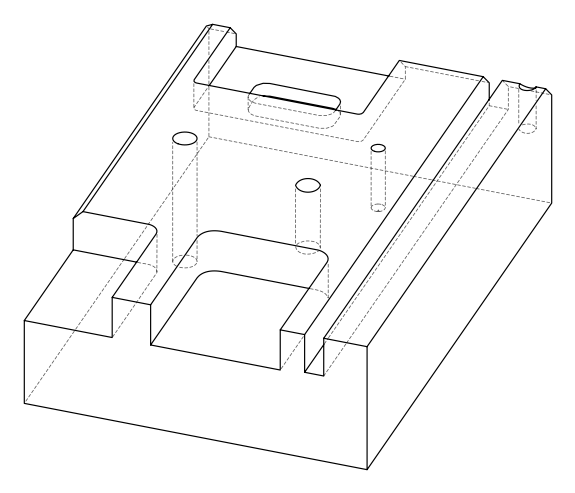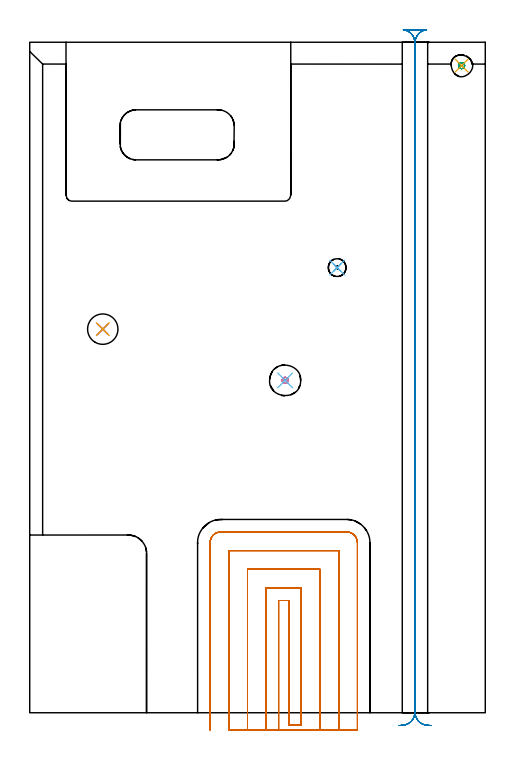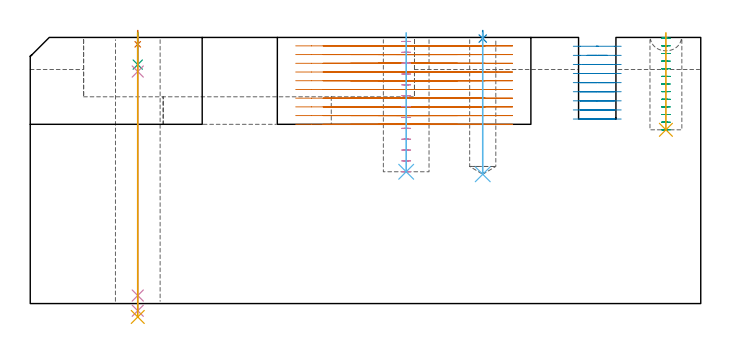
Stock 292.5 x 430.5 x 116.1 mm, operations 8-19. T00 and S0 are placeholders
(PLAN: 19 operations, 12 tool changes, 280.3 min)
(1 AREA_MILL | FG_CHAMFER_SURFACE | UGT0205_001 | 3.17 min | 8391 mm3)
(2 AREA_MILL_1 | FG_CHAMFER_SURFACE_1 | UGT0205_001 | 1.15 min | 2972 mm3)
(3 AREA_MILL_2 | FG_CHAMFER_SURFACE_2 | UGT0205_001 | 1.84 min | 4203 mm3)
(4 AREA_MILL_3 | FG_CHAMFER_SURFACE_3 | UGT0205_001 | 7.6 min | 10681 mm3)
(5 MILL_CORNER_NOTCH_RECTANGULAR | CORNER_NOTCH_RECTANGULAR | NXT0201_012 | Follow Part, ap 4, ae 75% | 19.04 min | 323113 mm3)
(6 MILL_RECTANGULAR_POCKET | POCKET_RECTANGULAR_STRAIGHT | NXT0201_012 | Follow Part, ap 4, ae 75% | 5.77 min | 85751 mm3)
(7 MILL_SLOT | SLOT_PARTIAL_RECTANGULAR | NXT0201_008 | Follow Part, ap 1.5, ae 75% | 188.06 min | 321116 mm3)
(8 MILL_SLOT_1 | SLOT_PARTIAL_RECTANGULAR_1 | NXT0201_012 | Follow Part, ap 4, ae 75% | 33.08 min | 516604 mm3)
(9 MILL_RECTANGULAR_SLOT | SLOT_RECTANGULAR | NXT0201_012 | Follow Part, ap 4, ae 75% | 16.76 min | 248545 mm3)
(10 MILL_BLIND_HOLE_FROM_SOLID_MATERIAL | STEP1POCKET | UGT0201_128 | Spiral | 1.03 min | 5975 mm3)
(11 MILL_BLIND_HOLE_FROM_SOLID_MATERIAL_1 | STEP1POCKET_2 | NXT0201_012 | Spiral | 0.97 min | 18246 mm3)
(12 BORE_BLIND_HOLE | STEP1POCKET | UGT0332_073 | 0.17 min | 0 mm3)
(13 BORE_BLIND_HOLE_1 | STEP1POCKET_2 | UGT0332_076 | 0.24 min | 0 mm3)
(14 SPOT_DRILL | STEP1HOLE | NXT0321_9005460120000 | 0.05 min | 153 mm3)
(15 SPOT_DRILL_1 | STEP1POCKET_1 | NXT0321_9005460120000 | 0.03 min | 36 mm3)
(16 DRILL_BLIND_HOLE_INTO_CENTER | STEP1HOLE | UGT0301_198 | 0.06 min | 440 mm3)
(17 GUN_DRILL_THROUGH_HOLE | STEP1HOLE | UGT0307_003 | 0.57 min | 4015 mm3)
(18 SPADE_DRILL_TO_ENLARGE_THROUGH_HOLE | STEP1HOLE | UGT0306_010 | 0.5 min | 30012 mm3)
(19 DRILL_BLIND_HOLE_INTO_CENTER_1 | STEP1POCKET_1 | UGT0301_225 | 0.25 min | 5891 mm3)
(TOOL UGT0205_001 | Chamfer Mill 20 x 3 x 45 deg. | D20 FL50 Z2)
(TOOL NXT0201_012 | ENDMILL 16mm [2P460-1600-NA 1630] | D16 FL38 Z6)
(TOOL NXT0201_008 | ENDMILL 6mm [2P460-0600-NA 1630] | D6 FL26 Z6)
(TOOL UGT0201_128 | Carbide End Mill 10.0 | D10 FL15 Z4)
(TOOL UGT0332_073 | 13.8 mm Rough Boring Bar | D13.8)
(TOOL UGT0332_076 | 19.75 mm Rough Boring Bar | D19.75)
(TOOL NXT0321_9005460120000 | NC Spot Drill, 142deg, 12mm, Carbide, Uncoated | D12 PA142 FL30 Z2)
(TOOL UGT0301_198 | Twist Drill 7.9 mm | D7.9 PA118 FL73 Z2)
(TOOL UGT0307_003 | Gun Drill 7 mm | D7 PA130 FL24 Z1)
(TOOL UGT0306_010 | Spade Drill 19.5mm | D19.5 PA132 FL10 Z2)
(TOOL UGT0301_225 | Twist Drill 11.4 mm | D11.4 PA118 FL92 Z2)
(OP 8 MILL_SLOT_1)
G17 G21 G94 G90
T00 M6
G54
G17 G0 G90 X159.8 Y-11. S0 M3
G43 Z126.224 H1
Z112.421
G94 G1 Y-8. F250.
Y72.1 F500.
X166.4
Y-8.
X174.4
Y80.1
X151.8
Y-8.
Y-11. F250.
X186.4
Y-8.
Y92.1 F500.
X139.8
Y-8.
Y-11. F250.
X198.4
Y-8.
Y104.1 F500.
X127.8
Y-8.
Y-11. F250.
X210.4
Y-8.
Y109.2 F500.
G3 X203.5 Y116.1 R6.9
G1 X122.7
G3 X115.8 Y109.2 R6.9
G1 Y-8.
Y-11. F250.
G0 X159.8 Z108.619
G1 Y-8.
Y72.1 F500.
X166.4
Y-8.
X174.4
Y80.1
X151.8
Y-8.
Y-11. F250.
X186.4
Y-8.
Y92.1 F500.
X139.8
Y-8.
Y-11. F250.
X198.4
Y-8.
Y104.1 F500.
X127.8
Y-8.
Y-11. F250.
X210.4
Y-8.
Y109.2 F500.
G3 X203.5 Y116.1 R6.9
G1 X122.7
G3 X115.8 Y109.2 R6.9
G1 Y-8.
Y-11. F250.
G0 X159.8 Z104.816
G1 Y-8.
Y72.1 F500.
X166.4
Y-8.
X174.4
Y80.1
X151.8
Y-8.
Y-11. F250.
X186.4
Y-8.
Y92.1 F500.
X139.8
Y-8.
Y-11. F250.
X198.4
Y-8.
Y104.1 F500.
X127.8
Y-8.
Y-11. F250.
X210.4
Y-8.
Y109.2 F500.
G3 X203.5 Y116.1 R6.9
G1 X122.7
G3 X115.8 Y109.2 R6.9
G1 Y-8.
Y-11. F250.
G0 X159.8 Z101.014
G1 Y-8.
Y72.1 F500.
X166.4
Y-8.
X174.4
Y80.1
X151.8
Y-8.
Y-11. F250.
X186.4
Y-8.
Y92.1 F500.
X139.8
Y-8.
Y-11. F250.
X198.4
Y-8.
Y104.1 F500.
X127.8
Y-8.
Y-11. F250.
X210.4
Y-8.
Y109.2 F500.
G3 X203.5 Y116.1 R6.9
G1 X122.7
G3 X115.8 Y109.2 R6.9
G1 Y-8.
Y-11. F250.
G0 X159.8 Z97.212
G1 Y-8.
Y72.1 F500.
X166.4
Y-8.
X174.4
Y80.1
X151.8
Y-8.
Y-11. F250.
X186.4
Y-8.
Y92.1 F500.
X139.8
Y-8.
Y-11. F250.
X198.4
Y-8.
Y104.1 F500.
X127.8
Y-8.
Y-11. F250.
X210.4
Y-8.
Y109.2 F500.
G3 X203.5 Y116.1 R6.9
G1 X122.7
G3 X115.8 Y109.2 R6.9
G1 Y-8.
Y-11. F250.
G0 X159.8 Z93.409
G1 Y-8.
Y72.1 F500.
X166.4
Y-8.
X174.4
Y80.1
X151.8
Y-8.
Y-11. F250.
X186.4
Y-8.
Y92.1 F500.
X139.8
Y-8.
Y-11. F250.
X198.4
Y-8.
Y104.1 F500.
X127.8
Y-8.
Y-11. F250.
X210.4
Y-8.
Y109.2 F500.
G3 X203.5 Y116.1 R6.9
G1 X122.7
G3 X115.8 Y109.2 R6.9
G1 Y-8.
Y-11. F250.
G0 X159.8 Z89.607
G1 Y-8.
Y72.1 F500.
X166.4
Y-8.
X174.4
Y80.1
X151.8
Y-8.
Y-11. F250.
X186.4
Y-8.
Y92.1 F500.
X139.8
Y-8.
Y-11. F250.
X198.4
Y-8.
Y104.1 F500.
X127.8
Y-8.
Y-11. F250.
X210.4
Y-8.
Y109.2 F500.
G3 X203.5 Y116.1 R6.9
G1 X122.7
G3 X115.8 Y109.2 R6.9
G1 Y-8.
Y-11. F250.
G0 X159.8 Z85.805
G1 Y-8.
Y72.1 F500.
X166.4
Y-8.
X174.4
Y80.1
X151.8
Y-8.
Y-11. F250.
X186.4
Y-8.
Y92.1 F500.
X139.8
Y-8.
Y-11. F250.
X198.4
Y-8.
Y104.1 F500.
X127.8
Y-8.
Y-11. F250.
X210.4
Y-8.
Y109.2 F500.
G3 X203.5 Y116.1 R6.9
G1 X122.7
G3 X115.8 Y109.2 R6.9
G1 Y-8.
Y-11. F250.
G0 X159.8 Z82.002
G1 Y-8.
Y72.1 F500.
X166.4
Y-8.
X174.4
Y80.1
X151.8
Y-8.
Y-11. F250.
X186.4
Y-8.
Y92.1 F500.
X139.8
Y-8.
Y-11. F250.
X198.4
Y-8.
Y104.1 F500.
X127.8
Y-8.
Y-11. F250.
X210.4
Y-8.
Y109.2 F500.
G3 X203.5 Y116.1 R6.9
G1 X122.7
G3 X115.8 Y109.2 R6.9
G1 Y-8.
Y-11. F250.
G0 X159.8 Z78.2
G1 Y-8.
Y72.1 F500.
X166.4
Y-8.
X174.4
Y80.1
X151.8
Y-8.
Y-11. F250.
X186.4
Y-8.
Y92.1 F500.
X139.8
Y-8.
Y-11. F250.
X198.4
Y-8.
Y104.1 F500.
X127.8
Y-8.
Y-11. F250.
X210.4
Y-8.
Y109.2 F500.
G3 X203.5 Y116.1 R6.9
G1 X122.7
G3 X115.8 Y109.2 R6.9
G1 Y-8.
Y-11. F250.
G0 Z126.224
M5
M2
(OP 9 MILL_RECTANGULAR_SLOT)
G17 G21 G94 G90
T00 M6
G54
G17 G0 G90 X257.797 Y-8.23 S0 M3
G43 Z126.224 H1
Z112.254
G94 G1 X254.808 Y-7.97 F250.
G2 X247.5 Y0. R8. F500.
G1 Y430.5
G2 X247.761 Y432.527 R8.
G3 X246.939 Y432.527 R8.
G2 X247.2 Y430.5 R8.
G1 Y0.
G2 X239.892 Y-7.97 R8.
G1 X236.903 Y-8.23 F250.
G0 X257.797 Z108.285
G1 X254.808 Y-7.97
G2 X247.5 Y0. R8. F500.
G1 Y430.5
G2 X251.736 Y437.559 R8.
G3 X247.972 Y438.5 R8.
G1 X246.761
G3 X242.98 Y437.55 R8.
G2 X247.2 Y430.5 R8.
G1 Y0.
G2 X239.892 Y-7.97 R8.
G1 X236.903 Y-8.23 F250.
G0 X257.797 Z104.316
G1 X254.808 Y-7.97
G2 X247.5 Y0. R8. F500.
G1 Y430.5
G2 X253.709 Y438.297 R8.
G1 X253.715 Y438.326
G3 X252.057 Y438.5 R8.
G1 X242.658
G3 X240.992 Y438.325 R8.
G1 X240.998 Y438.295
G2 X247.2 Y430.5 R8.
G1 Y0.
G2 X239.892 Y-7.97 R8.
G1 X236.903 Y-8.23 F250.
G0 X257.797 Z100.346
G1 X254.808 Y-7.97
G2 X247.5 Y0. R8. F500.
G1 Y430.5
G2 X254.808 Y438.47 R8.
G1 Y438.5
X239.892
Y438.47
G2 X247.2 Y430.5 R8.
G1 Y0.
G2 X239.892 Y-7.97 R8.
G1 X236.903 Y-8.23 F250.
G0 X257.797 Z96.377
G1 X254.808 Y-7.97
G2 X247.5 Y0. R8. F500.
G1 Y430.5
G2 X254.808 Y438.47 R8.
G1 Y438.5
X239.892
Y438.47
G2 X247.2 Y430.5 R8.
G1 Y0.
G2 X239.892 Y-7.97 R8.
G1 X236.903 Y-8.23 F250.
G0 X257.797 Z92.408
G1 X254.808 Y-7.97
G2 X247.5 Y0. R8. F500.
G1 Y430.5
G2 X254.808 Y438.47 R8.
G1 Y438.5
X239.892
Y438.47
G2 X247.2 Y430.5 R8.
G1 Y0.
G2 X239.892 Y-7.97 R8.
G1 X236.903 Y-8.23 F250.
G0 X257.797 Z88.439
G1 X254.808 Y-7.97
G2 X247.5 Y0. R8. F500.
G1 Y430.5
G2 X254.808 Y438.47 R8.
G1 Y438.5
X239.892
Y438.47
G2 X247.2 Y430.5 R8.
G1 Y0.
G2 X239.892 Y-7.97 R8.
G1 X236.903 Y-8.23 F250.
G0 X257.797 Z84.469
G1 X254.808 Y-7.97
G2 X247.5 Y0. R8. F500.
G1 Y430.5
G2 X254.808 Y438.47 R8.
G1 Y438.5
X239.892
Y438.47
G2 X247.2 Y430.5 R8.
G1 Y0.
G2 X239.892 Y-7.97 R8.
G1 X236.903 Y-8.23 F250.
G0 X257.797 Z80.5
G1 X254.808 Y-7.97
G2 X247.5 Y0. R8. F500.
G1 Y430.5
G2 X254.808 Y438.47 R8.
G1 Y438.5
X239.892
Y438.47
G2 X247.2 Y430.5 R8.
G1 Y0.
G2 X239.892 Y-7.97 R8.
G1 X236.903 Y-8.23 F250.
G0 Z126.224
M5
M2
(OP 10 MILL_BLIND_HOLE_FROM_SOLID_MATERIAL)
G17 G21 G94 G90
T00 M6
G54
G17 G0 G90 X277.3 Y415.5 S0 M3
G43 Z126.1 H0
Z115.769
G94 G3 X277.816 Y416.934 R0.81 F250.
X275.798 Y416.743 R1.434
X276.057 Y413.998 R1.95
X275.798 Y416.743 R-1.95
X275.927 Y415.37 R0.975
X277.3 Y415.5 R0.975
G0 Z112.438
G3 X277.816 Y416.934 R0.81
X275.798 Y416.743 R1.434
X276.057 Y413.998 R1.95
X275.798 Y416.743 R-1.95
X275.927 Y415.37 R0.975
X277.3 Y415.5 R0.975
G0 Z109.108
G3 X277.816 Y416.934 R0.81
X275.798 Y416.743 R1.434
X276.057 Y413.998 R1.95
X275.798 Y416.743 R-1.95
X275.927 Y415.37 R0.975
X277.3 Y415.5 R0.975
G0 Z105.777
G3 X277.816 Y416.934 R0.81
X275.798 Y416.743 R1.434
X276.057 Y413.998 R1.95
X275.798 Y416.743 R-1.95
X275.927 Y415.37 R0.975
X277.3 Y415.5 R0.975
G0 Z102.446
G3 X277.816 Y416.934 R0.81
X275.798 Y416.743 R1.434
X276.057 Y413.998 R1.95
X275.798 Y416.743 R-1.95
X275.927 Y415.37 R0.975
X277.3 Y415.5 R0.975
G0 Z99.115
G3 X277.816 Y416.934 R0.81
X275.798 Y416.743 R1.434
X276.057 Y413.998 R1.95
X275.798 Y416.743 R-1.95
X275.927 Y415.37 R0.975
X277.3 Y415.5 R0.975
G0 Z95.785
G3 X277.816 Y416.934 R0.81
X275.798 Y416.743 R1.434
X276.057 Y413.998 R1.95
X275.798 Y416.743 R-1.95
X275.927 Y415.37 R0.975
X277.3 Y415.5 R0.975
G0 Z92.454
G3 X277.816 Y416.934 R0.81
X275.798 Y416.743 R1.434
X276.057 Y413.998 R1.95
X275.798 Y416.743 R-1.95
X275.927 Y415.37 R0.975
X277.3 Y415.5 R0.975
G0 Z89.123
G3 X277.816 Y416.934 R0.81
X275.798 Y416.743 R1.434
X276.057 Y413.998 R1.95
X275.798 Y416.743 R-1.95
X275.927 Y415.37 R0.975
X277.3 Y415.5 R0.975
G0 Z85.792
G3 X277.816 Y416.934 R0.81
X275.798 Y416.743 R1.434
X276.057 Y413.998 R1.95
X275.798 Y416.743 R-1.95
X275.927 Y415.37 R0.975
X277.3 Y415.5 R0.975
G0 Z82.462
G3 X277.816 Y416.934 R0.81
X275.798 Y416.743 R1.434
X276.057 Y413.998 R1.95
X275.798 Y416.743 R-1.95
X275.927 Y415.37 R0.975
X277.3 Y415.5 R0.975
G0 Z79.131
G3 X277.816 Y416.934 R0.81
X275.798 Y416.743 R1.434
X276.057 Y413.998 R1.95
X275.798 Y416.743 R-1.95
X275.927 Y415.37 R0.975
X277.3 Y415.5 R0.975
G0 Z75.8
G3 X277.816 Y416.934 R0.81
X275.798 Y416.743 R1.434
X276.057 Y413.998 R1.95
X275.798 Y416.743 R-1.95
X275.927 Y415.37 R0.975
X277.3 Y415.5 R0.975
G0 Z126.1
M5
M2
(OP 11 MILL_BLIND_HOLE_FROM_SOLID_MATERIAL_1)
G17 G21 G94 G90
T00 M6
G54
G17 G0 G90 X164. Y213.4 S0 M3
G43 Z126.1 H1
Z114.362
G94 G3 X164.975 Y214.375 R0.975 F250.
X164. Y215.35 R0.975
X162.05 Y213.4 R1.95
X164. Y215.35 R-1.95
X163.025 Y214.375 R0.975
X164. Y213.4 R0.975
G0 Z109.623
G3 X164.975 Y214.375 R0.975
X164. Y215.35 R0.975
X162.05 Y213.4 R1.95
X164. Y215.35 R-1.95
X163.025 Y214.375 R0.975
X164. Y213.4 R0.975
G0 Z104.885
G3 X164.975 Y214.375 R0.975
X164. Y215.35 R0.975
X162.05 Y213.4 R1.95
X164. Y215.35 R-1.95
X163.025 Y214.375 R0.975
X164. Y213.4 R0.975
G0 Z100.146
G3 X164.975 Y214.375 R0.975
X164. Y215.35 R0.975
X162.05 Y213.4 R1.95
X164. Y215.35 R-1.95
X163.025 Y214.375 R0.975
X164. Y213.4 R0.975
G0 Z95.408
G3 X164.975 Y214.375 R0.975
X164. Y215.35 R0.975
X162.05 Y213.4 R1.95
X164. Y215.35 R-1.95
X163.025 Y214.375 R0.975
X164. Y213.4 R0.975
G0 Z90.669
G3 X164.975 Y214.375 R0.975
X164. Y215.35 R0.975
X162.05 Y213.4 R1.95
X164. Y215.35 R-1.95
X163.025 Y214.375 R0.975
X164. Y213.4 R0.975
G0 Z85.931
G3 X164.975 Y214.375 R0.975
X164. Y215.35 R0.975
X162.05 Y213.4 R1.95
X164. Y215.35 R-1.95
X163.025 Y214.375 R0.975
X164. Y213.4 R0.975
G0 Z81.192
G3 X164.975 Y214.375 R0.975
X164. Y215.35 R0.975
X162.05 Y213.4 R1.95
X164. Y215.35 R-1.95
X163.025 Y214.375 R0.975
X164. Y213.4 R0.975
G0 Z76.454
G3 X164.975 Y214.375 R0.975
X164. Y215.35 R0.975
X162.05 Y213.4 R1.95
X164. Y215.35 R-1.95
X163.025 Y214.375 R0.975
X164. Y213.4 R0.975
G0 Z71.715
G3 X164.975 Y214.375 R0.975
X164. Y215.35 R0.975
X162.05 Y213.4 R1.95
X164. Y215.35 R-1.95
X163.025 Y214.375 R0.975
X164. Y213.4 R0.975
G0 Z66.977
G3 X164.975 Y214.375 R0.975
X164. Y215.35 R0.975
X162.05 Y213.4 R1.95
X164. Y215.35 R-1.95
X163.025 Y214.375 R0.975
X164. Y213.4 R0.975
G0 Z62.238
G3 X164.975 Y214.375 R0.975
X164. Y215.35 R0.975
X162.05 Y213.4 R1.95
X164. Y215.35 R-1.95
X163.025 Y214.375 R0.975
X164. Y213.4 R0.975
G0 Z57.5
G3 X164.975 Y214.375 R0.975
X164. Y215.35 R0.975
X162.05 Y213.4 R1.95
X164. Y215.35 R-1.95
X163.025 Y214.375 R0.975
X164. Y213.4 R0.975
G0 Z126.1
M5
M2
(OP 12 BORE_BLIND_HOLE)
G17 G21 G94 G90
T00 M6
G54
G17 G0 G90 X277.3 Y415.5 S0 M3
G43 Z126.1 H0
G94 G85 G98 Z75.8 F250. R118.1
G80
M5
M2
(OP 13 BORE_BLIND_HOLE_1)
G17 G21 G94 G90
T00 M6
G54
G17 G0 G90 X164. Y213.4 S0 M3
G43 Z126.1 H0
G94 G85 G98 Z57.5 F250. R118.1
G80
M5
M2
(OP 14 SPOT_DRILL)
G17 G21 G94 G90
T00 M6
G54
G17 G0 G90 X46.9 Y246.3 S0 M3
G43 Z126.1 H0
G94 G81 G98 Z113.1 F250. R119.1
G80
M5
M2
(OP 15 SPOT_DRILL_1)
G17 G21 G94 G90
T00 M6
G54
G17 G0 G90 X197.4 Y285.8 S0 M3
G43 Z126.1 H0
G94 G81 G98 Z115.609 F250. R119.1
G80
M5
M2
(OP 16 DRILL_BLIND_HOLE_INTO_CENTER)
G17 G21 G94 G90
T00 M6
G54
G17 G0 G90 X46.9 Y246.3 S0 M3
G43 Z126.1 H0
G94 G81 G98 Z104.25 F250. R118.1
G80
M5
M2
(OP 17 GUN_DRILL_THROUGH_HOLE)
G17 G21 G94 G90
T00 M6
G54
G17 G0 G90 X46.9 Y246.3 M8
G43 Z126.1 H0
Z116.591
S716 M3
G94 G1 Z101.221 F125. M26
G4 X.084
Z3.5 F250.
G4 X.084
Z-3.132 F125.
G4 X.084
M5
M9
G0 Z116.591
Z126.1
M2
(OP 18 SPADE_DRILL_TO_ENLARGE_THROUGH_HOLE)
G17 G21 G94 G90
T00 M6
G54
G17 G0 G90 X46.9 Y246.3 S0 M3
G43 Z126.1 H0
G94 G73 G98 Z-5.841 F250. Q17.42 R118.1
G80
M5
M2
(OP 19 DRILL_BLIND_HOLE_INTO_CENTER_1)
G17 G21 G94 G90
T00 M6
G54
G17 G0 G90 X197.4 Y285.8 S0 M3
G43 Z126.1 H0
G94 G81 G98 Z56.4 F250. R118.1
G80
M5
M2
